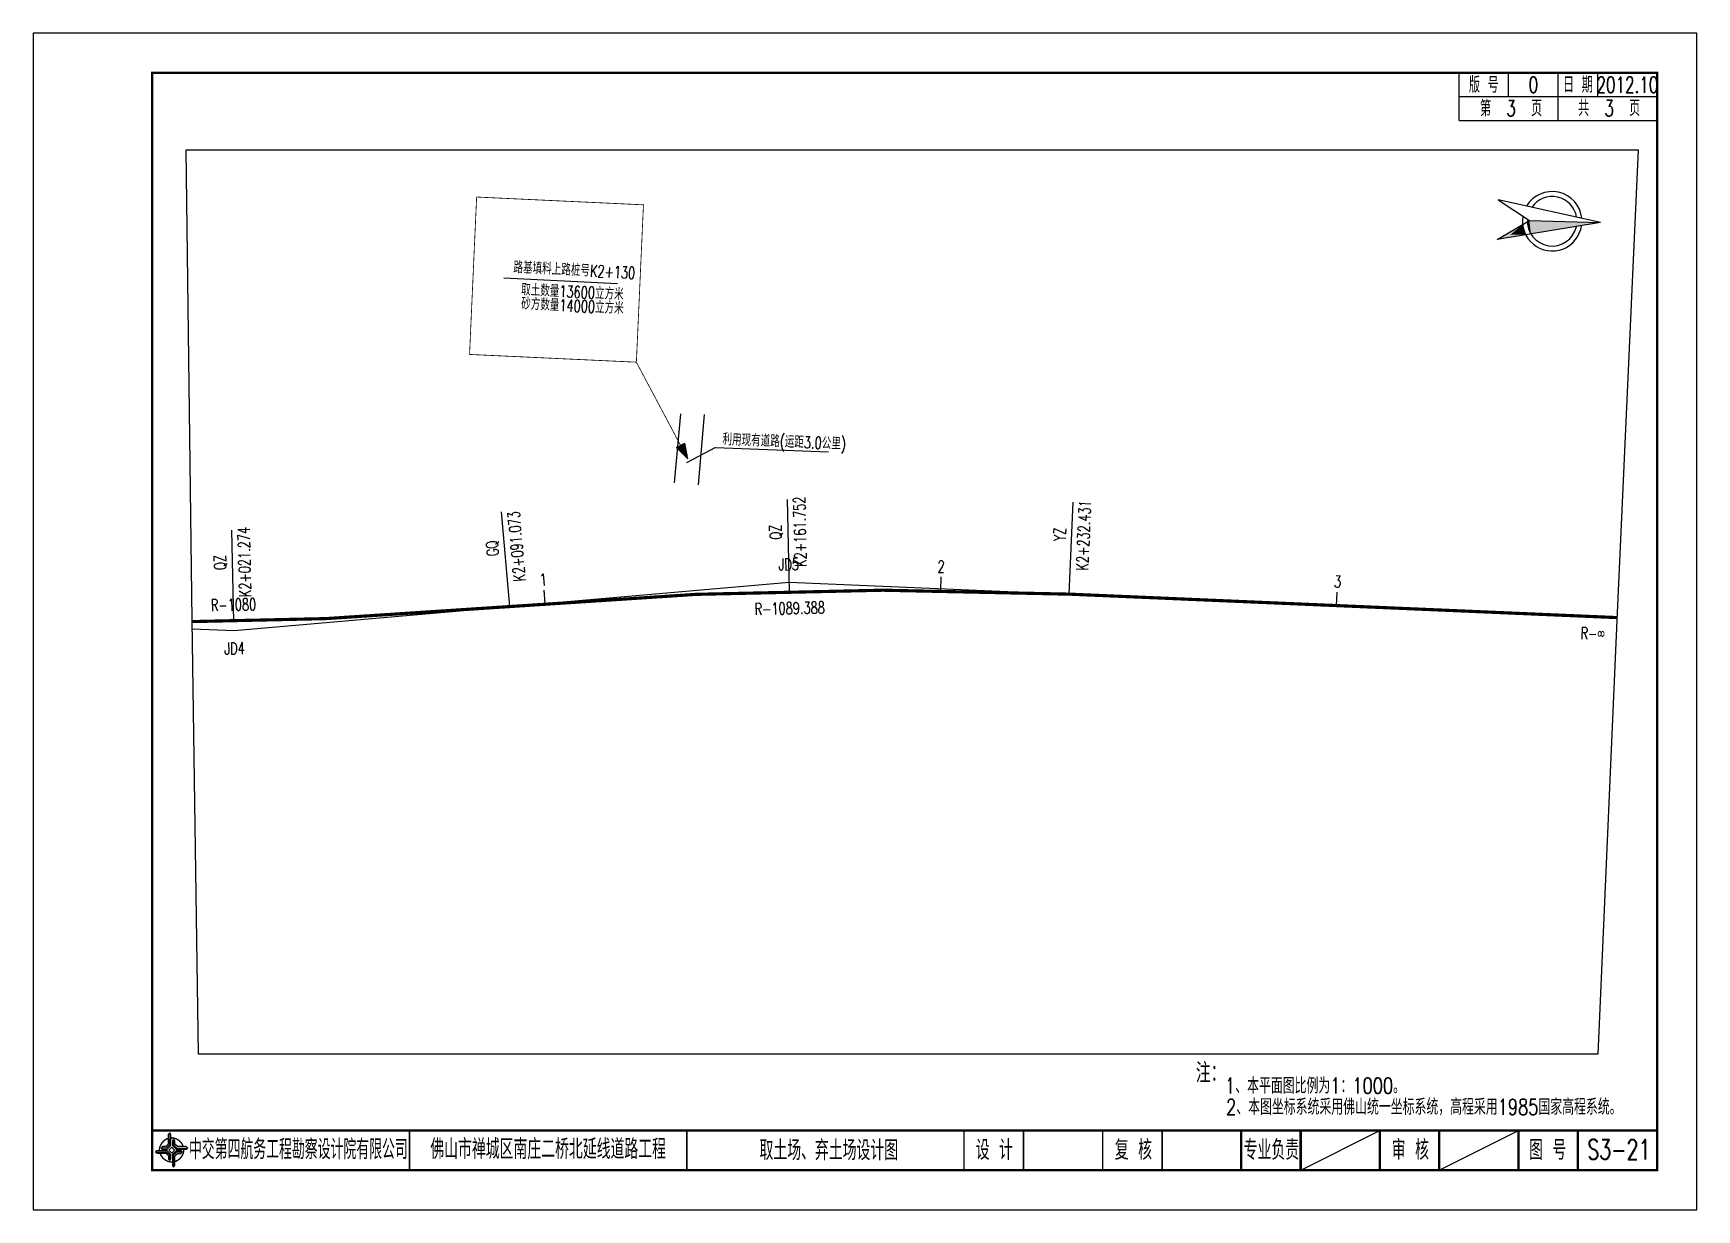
# Paper-space layout '平面图003' of a CAD drawing. Header units: inches, sheet in millimetres. Extents: x -7 to 413, y -20 to 277.
# The model-space entities are those that its viewports show. They can reach past a viewport. Long polylines and large blocks are cut down to what shows.
import ezdxf
from ezdxf.enums import TextEntityAlignment as Align

# ---------------------------------------------------------------- set-up
doc = ezdxf.new("R2010")
doc.units = ezdxf.units.IN
doc.header["$MEASUREMENT"] = 0
for name, color, linetype in [('canshu', 7, 'Continuous'), ('circle', 3, 'Continuous'), ('station', 6, 'Continuous'), ('YOLLOW', 2, 'Continuous'), ('zhix', 7, 'Continuous'), ('图框', 7, 'Continuous'), ('尺寸', 2, 'Continuous'), ('文字', 7, 'Continuous'), ('标题栏', 7, 'Continuous'), ('次轮廓线', 7, 'Continuous'), ('要素桩', 7, 'Continuous')]:
    doc.layers.add(name, color=color, linetype=linetype)
doc.layers.add('HIDE_B', color=7, linetype='Continuous', plot=False)
doc.styles.add('GTF_XW', font='simplex1.shx', dxfattribs={"width": 0.7, "bigfont": 'hztxt.shx'})
doc.styles.get("Standard").update_dxf_attribs({"font": 'simplex1.shx', "width": 0.7, "bigfont": 'hztxt.shx'})

# ---------------------------------------------------------------- blocks, each defined once
blk = doc.blocks.new('*U18')
at = {"linetype": 'Continuous'}
for points in [[(7.37, -20.86), (4.74, -14.23), (2.1, -14.85)], [(7.37, -20.86), (2.1, -14.85), (10, -27.5)], [(7.37, -20.86), (7.24, -13.14), (4.74, -14.23)], [(7.37, -20.86), (10, -27.5), (7.24, -13.14)]]:
    blk.add_solid(points, dxfattribs=at)
blk = doc.blocks.new('*U17')
at = {"linetype": 'Continuous'}
for points in [[(0, 24.5), (0, -11.5), (6.74, -10.53)], [(0.62, -12.48), (6.74, -10.53), (0, -11.5)], [(6.74, -10.53), (0.62, -12.48), (3.8, -11.91)]]:
    blk.add_solid(points, dxfattribs=at)
blk = doc.blocks.new('TK.ZBZ')
for p, q in [((0, 24.5), (-10, -27.5)), ((0, -11.5), (0, 24.5)), ((0, 24.5), (10, -27.5)), ((-10, -27.5), (0, -11.5)), ((10, -27.5), (0, -11.5))]:
    blk.add_line(p, q)
for radius, start, end in [(15, 97.08036, 241.14858), (12.5, 100.83878, 237.39017), (15, 261.96927, 82.91964), (12.5, 267.17751, 79.16122)]:
    blk.add_arc((0, 0), radius, start, end)
at = {"linetype": 'Continuous'}
for name in ['*U17', '*U18']:
    blk.add_blockref(name, (0, 0), dxfattribs=at)
blk = doc.blocks.new('tb')
at = {"lineweight": -3}
h = blk.add_hatch(color=256, dxfattribs=at)
h.paths.add_polyline_path([(-1.23, -0.13), (-3.78, -0.14), (-4.14, -0.41), (-1.4, -0.44), (-0.56, -1.24), (-0.54, -2.62), (-0.27, -2.2), (-0.26, -1.06)])
h.paths.add_polyline_path([(0.13, -1.08), (0.14, -3.86), (0.41, -4.26), (0.44, -1.24), (1.25, -0.43), (2.66, -0.43), (2.26, -0.16), (1.07, -0.15)])
h.paths.add_polyline_path([(1.08, 0.3), (3.62, 0.3), (4.02, 0.56), (1.25, 0.57), (0.43, 1.39), (0.43, 2.8), (0.16, 2.41), (0.15, 1.24)])
h.paths.add_polyline_path([(-0.28, 1.21), (-0.28, 3.99), (-0.56, 4.39), (-0.57, 1.41), (-1.38, 0.6), (-2.74, 0.56), (-2.33, 0.3), (-1.2, 0.29)])
for p, q in [((-0.56, 4.39), (-0.57, 1.41)), ((-1.38, 0.6), (-2.74, 0.56)), ((-0.57, 1.41), (-1.38, 0.6)), ((0.43, 2.8), (0.43, 1.39)), ((0.43, 1.39), (1.25, 0.57)), ((1.25, 0.57), (4.02, 0.56)), ((-4.14, -0.41), (-1.4, -0.44)), ((-1.4, -0.44), (-0.56, -1.24)), ((-0.56, -1.24), (-0.54, -2.62)), ((0.41, -4.26), (0.44, -1.24)), ((0.44, -1.24), (1.25, -0.43)), ((1.25, -0.43), (2.66, -0.43))]:
    blk.add_line(p, q, dxfattribs=at)
at = {"lineweight": -3, "flags": 128}
for points in [[(-0.9, 3.99), (-0.9, 1.58), (-1.53, 0.91), (-2.34, 0.91), (-2.74, 0.56), (-2.33, 0.3), (-1.2, 0.29), (-0.28, 1.21), (-0.28, 3.99), (-0.56, 4.39)], [(-0.04, 0.77), (0.68, 0.04), (-0.04, -0.69), (-0.77, 0.05)], [(3.62, 0.92), (1.43, 0.92), (0.77, 1.54), (0.77, 2.38), (0.43, 2.8), (0.16, 2.41), (0.15, 1.24), (1.08, 0.3), (3.62, 0.3), (4.02, 0.56)], [(-3.73, -0.76), (-1.54, -0.76), (-0.89, -1.39), (-0.89, -2.21), (-0.54, -2.62), (-0.27, -2.2), (-0.26, -1.06), (-1.23, -0.13), (-3.78, -0.14), (-4.14, -0.41)], [(0.75, -3.85), (0.75, -1.43), (1.4, -0.78), (2.26, -0.78), (2.66, -0.43), (2.26, -0.16), (1.07, -0.15), (0.13, -1.08), (0.14, -3.86), (0.41, -4.26)]]:
    blk.add_lwpolyline(points, close=True, dxfattribs=at)
at = {"lineweight": -3, "const_width": 0.35, "flags": 128}
for points in [[(-0.9, 3.02, 0.324167), (-3.16, -0.14)], [(2.88, 0.92, 0.324403), (-0.24, 3.15)], [(0.75, -2.86, 0.325418), (3.02, 0.26)], [(-2.98, -0.76, 0.322976), (0.14, -2.98)]]:
    blk.add_lwpolyline(points, format="xyb", dxfattribs=at)

msp = doc.modelspace()

# ---------------------------------------------------------------- hatches: boundary and pattern name
msp.add_hatch(color=256).paths.add_polyline_path([(500749.73, 2544677.89), (500745.83, 2544677.01), (500746.97, 2544675)])

# ---------------------------------------------------------------- linework, layer by layer
msp.add_line((500746.97, 2544675, -5.34), (500745.83, 2544677.01, -5.34))
at = {"linetype": 'Continuous', "const_width": 0.2, "elevation": -5.34}
msp.add_lwpolyline([(500725.69, 2544664.25), (500746.4, 2544676)], dxfattribs=at)
at = {"elevation": -5.34}
for points in [[(500749.73, 2544677.89), (500745.83, 2544677.01)], [(500749.73, 2544677.89), (500746.97, 2544675)]]:
    msp.add_lwpolyline(points, dxfattribs=at)
at = {"linetype": 'Continuous', "const_width": 0.2, "elevation": -5.34}
msp.add_lwpolyline([(500685.93, 2544664.93), (500725.69, 2544664.25), (500724.91, 2544622.09), (500685.14, 2544622.77)], close=True, dxfattribs=at)
at = {"layer": 'circle', "flags": 128}
msp.add_lwpolyline([(501098.74, 2542642), (501070.02, 2543056.24), (500722.15, 2543579.97), (500789.69, 2544110.56), (500796.25, 2544564.61), (500780.14, 2544704.36), (500785.15, 2545040.06)], dxfattribs=at)
at = {"layer": 'circle'}
for centre in [(500781.19, 2544775.13), (500788.25, 2544634.05)]:
    msp.add_circle(centre, 0, dxfattribs=at)
at = {"layer": 'station'}
for p, q in [((500782.2, 2544842.69), (500778.78, 2544842.74)), ((500781.19, 2544742.7), (500777.76, 2544742.65)), ((500787.26, 2544642.92), (500783.85, 2544642.55))]:
    msp.add_line(p, q, dxfattribs=at)
at = {"layer": 'YOLLOW', "color": 0}
msp.add_line((500705.34, 2544630.23, -2.97), (500705.94, 2544658.93, -2.97), dxfattribs=at)
at = {"layer": 'zhix', "const_width": 0.8, "flags": 128}
msp.add_lwpolyline([(500795.24, 2544494.72, 0.032326), (500788.25, 2544634.05, -0.032451), (500781.19, 2544775.13), (500785.15, 2545040.06)], format="xyb", dxfattribs=at)
at = {"layer": '尺寸', "linetype": 'Continuous'}
for q in [(500746.95, 2544713.38, -0.23), (500750.74, 2544677.62, 0.66)]:
    msp.add_line((500746.64, 2544684.8, -0.23), q, dxfattribs=at)
at = {"layer": '尺寸', "color": 3}
for p, q in [((500756.17, 2544680.75, 0.02), (500738.42, 2544681.8, -2.43)), ((500755.88, 2544674.68, -2.43), (500738.42, 2544675.84, -2.46))]:
    msp.add_line(p, q, dxfattribs=at)
at = {"layer": '要素桩'}
for p, q in [((500781.19, 2544775.13), (500757.97, 2544775.48)), ((500782.43, 2544704.47), (500759.31, 2544703.32)), ((500788.25, 2544634.05), (500764.43, 2544631.3)), ((500794, 2544564.5), (500770.94, 2544563.34))]:
    msp.add_line(p, q, dxfattribs=at)

# ---------------------------------------------------------------- texts
at = {"layer": 'canshu', "style": 'GTF_XW', "width": 0.7}
for s, rotation, p in [('R-∞', 89.1438, (500787.46, 2544907.53)), ('R-1089.388', 92.8611, (500786.71, 2544704.69)), ('JD5', 92.8611, (500775.64, 2544704.13)), ('R-1080', 92.8755, (500789.72, 2544564.28)), ('JD4', 92.8755, (500800.75, 2544564.84))]:
    msp.add_text(s, height=3, rotation=rotation, dxfattribs=at).set_placement(p, align=Align.MIDDLE)
at = {"layer": 'station', "style": 'GTF_XW', "width": 0.7}
for s, rotation, p in [('3', 89.1438, (500777.63, 2544842.76)), ('2', 90.8495, (500776.62, 2544742.63)), ('1', 96.1089, (500782.71, 2544642.43))]:
    msp.add_text(s, height=3, rotation=rotation, dxfattribs=at).set_placement(p, align=Align.CENTER)
at = {"layer": 'YOLLOW', "color": 0, "width": 0.7}
for s, rotation, p in [('利用现有道路(运距3.0公里)', 89.3769, (500745.99, 2544686.51, -0.23)), ('路基填料上路桩号K2+130', 88.8028, (500704.04, 2544632.55, -2.97)), ('取土数量13600立方米', 88.8028, (500709.61, 2544634.63, -2.97)), ('砂方数量14000立方米', 88.8028, (500713.15, 2544634.74, -2.97))]:
    msp.add_text(s, height=3, rotation=rotation, dxfattribs=at).set_placement(p)
at = {"layer": '要素桩', "style": 'GTF_XW', "width": 0.7}
for s, rotation, p in [('K2+232.431', 179.1438, (500766.24, 2544778.35)), ('YZ', 179.1438, (500766.15, 2544772.35)), ('K2+161.752', 182.8611, (500767.3, 2544706.72)), ('QZ', 182.8611, (500767.6, 2544700.73)), ('K2+091.073', 186.5784, (500773, 2544635.31)), ('GQ', 186.5784, (500773.69, 2544629.35)), ('K2+021.274', 182.8755, (500778.86, 2544566.74)), ('QZ', 182.8755, (500779.17, 2544560.75))]:
    msp.add_text(s, height=3, rotation=rotation, dxfattribs=at).set_placement(p, align=Align.MIDDLE)

psp = doc.layouts.new('平面图003')

# ---------------------------------------------------------------- linework, layer by layer
at = {"layer": 'HIDE_B', "flags": 128}
psp.add_lwpolyline([(34.24, 19.27), (32.65, 128.81), (31.14, 247.56), (397.75, 247.56), (392.34, 128.81), (387.54, 19.27), (34.24, 19.27)], close=True, dxfattribs=at)
at = {"layer": '图框', "linetype": 'Continuous'}
for p, q in [((312.5, -10), (332.5, 0)), ((347.5, -10), (367.5, 0))]:
    psp.add_line(p, q, dxfattribs=at)
for points in [[(-7.5, 277), (-7.5, -20)], [(412.5, 277), (-7.5, 277)], [(412.5, -20), (412.5, 277)], [(-7.5, -20), (412.5, -20)]]:
    psp.add_lwpolyline(points, dxfattribs=at)
at = {"layer": '图框', "linetype": 'Continuous', "const_width": 0.6}
for points in [[(402.5, 267), (22.5, 267), (22.5, -10), (402.5, -10), (402.5, 267)], [(22.5, 0), (402.5, 0)], [(297.5, -10), (297.5, 0)], [(297.5, -10), (297.5, 0)], [(312.5, -10), (312.5, 0)], [(332.5, -10), (332.5, 0)], [(347.5, -10), (347.5, 0)], [(367.5, -10), (367.5, 0)], [(382.5, -10), (382.5, 0)]]:
    psp.add_lwpolyline(points, dxfattribs=at)
at = {"layer": '图框', "const_width": 0.4}
for points in [[(87.5, 0), (87.5, -10)], [(157.5, -10), (157.5, 0)], [(227.5, -10), (227.5, 0)], [(242.5, -10), (242.5, 0)], [(262.5, -10), (262.5, 0)], [(277.5, -10), (277.5, 0)]]:
    psp.add_lwpolyline(points, dxfattribs=at)
at = {"layer": '文字'}
for p, q in [((352.5, 255), (352.5, 267)), ((365, 261), (365, 267)), ((377.5, 261), (377.5, 267)), ((352.5, 261), (402.5, 261)), ((352.5, 261), (402.5, 261)), ((377.5, 255), (377.5, 261)), ((352.5, 255), (402.5, 255))]:
    psp.add_line(p, q, dxfattribs=at)
at = {"layer": '次轮廓线'}
psp.add_line((387.5, 261), (387.5, 267), dxfattribs=at)

# ---------------------------------------------------------------- block references
at = {"lineweight": -3}
psp.add_blockref('tb', (27.5, -4.99), dxfattribs=at)
at = {"layer": '标题栏', "xscale": 0.5000000000000518, "yscale": 0.4999999999999951, "zscale": 0.5, "rotation": 268.4058318610838}
psp.add_blockref('TK.ZBZ', (376, 229.54), dxfattribs=at)

# ---------------------------------------------------------------- texts
at = {"layer": '图框', "width": 0.75}
for s, height, p in [('注：', 5, (286.03, 12.05)), ('   1、本平面图比例为1：1000。', 4, (286.7, 9.31)), ('   2、本图坐标系统采用佛山统一坐标系统，高程采用1985国家高程系统。', 4, (286.96, 3.95))]:
    psp.add_text(s, height=height, dxfattribs=at).set_placement(p)
at = {"layer": '图框'}
for s, width, p in [('中交第四航务工程勘察设计院有限公司', 0.65, (59.43, -4.75)), ('佛山市禅城区南庄二桥北延线道路工程', 0.7, (122.5, -4.69)), ('设 计', 0.7, (235.16, -4.91)), ('复 核', 0.7, (270.26, -4.91))]:
    psp.add_text(s, height=5, dxfattribs=dict(at, width=width)).set_placement(p, align=Align.MIDDLE_CENTER)
at = {"layer": '图框', "linetype": 'Continuous', "width": 0.7}
for s, p in [('专业负责', (305.11, -4.91)), ('审 核', (340.19, -4.91)), ('图 号', (374.88, -4.91)), ('S3-21', (392.84, -4.8))]:
    psp.add_text(s, height=5, dxfattribs=at).set_placement(p, align=Align.MIDDLE_CENTER)
at = {"layer": '图框', "width": 0.7}
psp.add_attdef('取土场、弃土场设计图', text='图 纸 名 称', height=5, dxfattribs=at).set_placement((193.37, -5), align=Align.MIDDLE_CENTER)
at = {"layer": '文字', "width": 0.7}
for s, p in [('版 号', (358.75, 264)), ('0', (371.25, 264)), ('日 期', (382.5, 264)), ('2012.10', (395, 264))]:
    psp.add_text(s, height=4, dxfattribs=at).set_placement(p, align=Align.MIDDLE_CENTER)
for s, p in [('第  3  页', (357.78, 256.05)), ('共  3  页', (382.55, 256.09))]:
    psp.add_text(s, height=4, dxfattribs=at).set_placement(p)

# ---------------------------------------------------------------- viewports
at = {"layer": 'HIDE_B', "lineweight": 0, "view_twist_angle": -91.59416814}
vp = psp.add_viewport(center=(214.45, 133.41), size=(366.61, 228.2985), view_center_point=(2529818.88, -571384.73), view_height=228.2985, dxfattribs=at)
vp.dxf.flags = 0x10000  # cut along an outline
vp.dxf.clipping_boundary_handle = psp.add_lwpolyline([(34.24, 19.27), (32.65, 128.81), (31.14, 247.56), (397.75, 247.56), (392.34, 128.81), (387.54, 19.27), (34.24, 19.27)], format="xyb", close=True, dxfattribs={"invisible": 1}).dxf.handle

doc.saveas('drawing.dxf')
